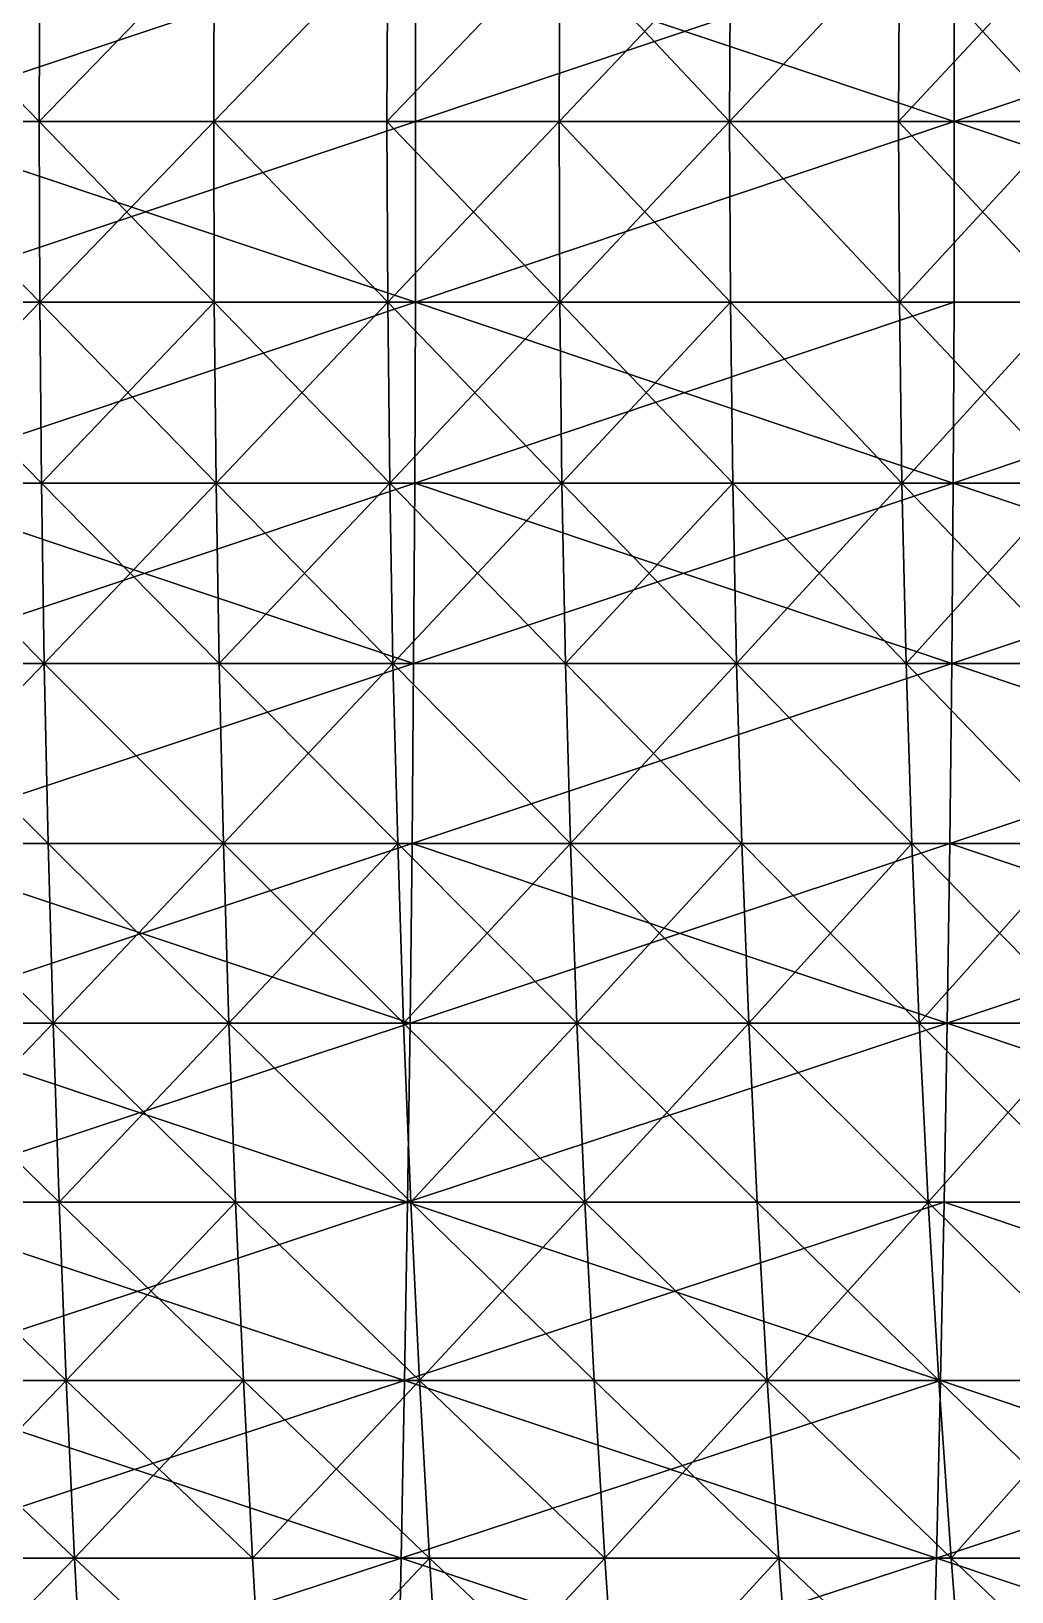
# Model space of a CAD drawing. Header units: millimetres. Extents: x -3250 to 6200, y -3250 to 3250.
# Drawn here: x 3996.5 to 4104.8, y -162.2 to 10 of the extents above; entities that cross this region are included whole.
import ezdxf

# ---------------------------------------------------------------- set-up
doc = ezdxf.new("R2010")
doc.units = ezdxf.units.MM
doc.header["$MEASUREMENT"] = 0
doc.layers.add('MESH_3D', color=2, linetype='CONTINUOUS')

msp = doc.modelspace()

# ---------------------------------------------------------------- linework, layer by layer
at = {"layer": 'MESH_3D'}
for points in [[(3978.02, 0, 2020.06), (3997.41, 0, 2024.74), (3978.07, 19.94, 2019.82)], [(3997.47, 19.94, 24675.5), (3997.41, 0, 24675.26), (3978.02, 0, 24679.94)], [(3997.47, 19.94, 24675.5), (3978.02, 0, 24679.94), (3978.07, 19.94, 24680.18)], [(3978.07, 19.94, 2019.82), (3997.41, 0, 2024.74), (3997.47, 19.94, 2024.5)], [(3979.33, 19.94, 406.96), (4038.94, 19.94, 412.17), (3979.35, 0, 406.71)], [(4038.94, 19.94, 26287.83), (3979.33, 19.94, 26293.04), (3979.35, 0, 26293.29)], [(4038.94, 19.94, 412.17), (4038.96, 0, 411.93), (3979.35, 0, 406.71)], [(4038.94, 19.94, 26287.83), (3979.35, 0, 26293.29), (4038.96, 0, 26288.07)], [(3997.41, 0, 2024.74), (4016.74, 19.94, 2029.66), (3997.47, 19.94, 2024.5)], [(3997.41, 0, 2024.74), (4016.67, 0, 2029.9), (4016.74, 19.94, 2029.66)], [(4016.74, 19.94, 24670.34), (3997.41, 0, 24675.26), (3997.47, 19.94, 24675.5)], [(4016.74, 19.94, 24670.34), (4016.67, 0, 24670.1), (3997.41, 0, 24675.26)], [(4016.67, 0, 2029.9), (4035.8, 0, 2035.54), (4035.88, 19.94, 2035.3)], [(4016.67, 0, 2029.9), (4035.88, 19.94, 2035.3), (4016.74, 19.94, 2029.66)], [(4035.88, 19.94, 24664.7), (4016.67, 0, 24670.1), (4016.74, 19.94, 24670.34)], [(4035.88, 19.94, 24664.7), (4035.8, 0, 24664.46), (4016.67, 0, 24670.1)], [(4035.8, 0, 2035.54), (4054.79, 0, 2041.66), (4054.87, 19.94, 2041.42)], [(4035.8, 0, 2035.54), (4054.87, 19.94, 2041.42), (4035.88, 19.94, 2035.3)], [(4054.87, 19.94, 24658.58), (4035.8, 0, 24664.46), (4035.88, 19.94, 24664.7)], [(4054.87, 19.94, 24658.58), (4054.79, 0, 24658.34), (4035.8, 0, 24664.46)], [(4038.94, 19.94, 412.17), (4098.39, 19.94, 418.87), (4098.42, 0, 418.63)], [(4038.94, 19.94, 412.17), (4098.42, 0, 418.63), (4038.96, 0, 411.93)], [(4098.39, 19.94, 26281.13), (4038.94, 19.94, 26287.83), (4038.96, 0, 26288.07)], [(4098.39, 19.94, 26281.13), (4038.96, 0, 26288.07), (4098.42, 0, 26281.37)], [(4054.79, 0, 2041.66), (4073.62, 0, 2048.25), (4054.87, 19.94, 2041.42)], [(4073.7, 19.94, 24651.99), (4054.79, 0, 24658.34), (4054.87, 19.94, 24658.58)], [(4073.7, 19.94, 24651.99), (4073.62, 0, 24651.75), (4054.79, 0, 24658.34)], [(4054.87, 19.94, 2041.42), (4073.62, 0, 2048.25), (4073.7, 19.94, 2048.01)], [(4073.62, 0, 2048.25), (4092.36, 19.94, 2055.07), (4073.7, 19.94, 2048.01)], [(4073.62, 0, 2048.25), (4092.27, 0, 2055.3), (4092.36, 19.94, 2055.07)], [(4092.36, 19.94, 24644.93), (4073.62, 0, 24651.75), (4073.7, 19.94, 24651.99)], [(4092.36, 19.94, 24644.93), (4092.27, 0, 24644.7), (4073.62, 0, 24651.75)], [(4092.27, 0, 2055.3), (4110.75, 0, 2062.82), (4092.36, 19.94, 2055.07)], [(4110.84, 19.94, 24637.41), (4110.75, 0, 24637.18), (4092.27, 0, 24644.7)], [(4110.84, 19.94, 24637.41), (4092.27, 0, 24644.7), (4092.36, 19.94, 24644.93)], [(4092.36, 19.94, 2055.07), (4110.75, 0, 2062.82), (4110.84, 19.94, 2062.59)], [(4098.39, 19.94, 418.87), (4157.66, 19.94, 427.05), (4157.7, 0, 426.81)], [(4098.39, 19.94, 418.87), (4157.7, 0, 426.81), (4098.42, 0, 418.63)], [(4157.66, 19.94, 26272.95), (4098.39, 19.94, 26281.13), (4098.42, 0, 26281.37)], [(4157.66, 19.94, 26272.95), (4098.42, 0, 26281.37), (4157.7, 0, 26273.19)], [(3997.47, -19.94, 24675.5), (3978.07, -19.94, 24680.18), (3978.02, 0, 24679.94)], [(3997.47, -19.94, 24675.5), (3978.02, 0, 24679.94), (3997.41, 0, 24675.26)], [(3979.33, -19.94, 406.96), (3979.35, 0, 406.71), (4038.94, -19.94, 412.17)], [(4038.96, 0, 26288.07), (3979.35, 0, 26293.29), (3979.33, -19.94, 26293.04)], [(4038.96, 0, 26288.07), (3979.33, -19.94, 26293.04), (4038.94, -19.94, 26287.83)], [(4038.94, -19.94, 412.17), (3979.35, 0, 406.71), (4038.96, 0, 411.93)], [(4016.74, -19.94, 24670.34), (3997.41, 0, 24675.26), (4016.67, 0, 24670.1)], [(4016.74, -19.94, 24670.34), (3997.47, -19.94, 24675.5), (3997.41, 0, 24675.26)], [(4035.88, -19.94, 24664.7), (4016.74, -19.94, 24670.34), (4016.67, 0, 24670.1)], [(4035.88, -19.94, 24664.7), (4016.67, 0, 24670.1), (4035.8, 0, 24664.46)], [(4054.87, -19.94, 24658.58), (4035.88, -19.94, 24664.7), (4035.8, 0, 24664.46)], [(4054.87, -19.94, 24658.58), (4035.8, 0, 24664.46), (4054.79, 0, 24658.34)], [(4038.94, -19.94, 412.17), (4038.96, 0, 411.93), (4098.42, 0, 418.63)], [(4038.94, -19.94, 412.17), (4098.42, 0, 418.63), (4098.39, -19.94, 418.87)], [(4098.42, 0, 26281.37), (4038.94, -19.94, 26287.83), (4098.39, -19.94, 26281.13)], [(4098.42, 0, 26281.37), (4038.96, 0, 26288.07), (4038.94, -19.94, 26287.83)], [(4073.7, -19.94, 24651.99), (4054.79, 0, 24658.34), (4073.62, 0, 24651.75)], [(4073.7, -19.94, 24651.99), (4054.87, -19.94, 24658.58), (4054.79, 0, 24658.34)], [(4092.36, -19.94, 24644.93), (4073.62, 0, 24651.75), (4092.27, 0, 24644.7)], [(4092.36, -19.94, 24644.93), (4073.7, -19.94, 24651.99), (4073.62, 0, 24651.75)], [(4110.84, -19.94, 24637.41), (4092.36, -19.94, 24644.93), (4092.27, 0, 24644.7)], [(4110.84, -19.94, 24637.41), (4092.27, 0, 24644.7), (4110.75, 0, 24637.18)], [(4098.39, -19.94, 418.87), (4098.42, 0, 418.63), (4157.66, -19.94, 427.05)], [(4157.66, -19.94, 26272.95), (4098.42, 0, 26281.37), (4098.39, -19.94, 26281.13)], [(4157.66, -19.94, 427.05), (4098.42, 0, 418.63), (4157.7, 0, 426.81)], [(4157.7, 0, 26273.19), (4098.42, 0, 26281.37), (4157.66, -19.94, 26272.95)], [(3978.02, 0, 2020.06), (3997.47, -19.94, 2024.5), (3997.41, 0, 2024.74)], [(3978.07, -19.94, 2019.82), (3997.47, -19.94, 2024.5), (3978.02, 0, 2020.06)], [(3997.47, -19.94, 2024.5), (4016.67, 0, 2029.9), (3997.41, 0, 2024.74)], [(3997.47, -19.94, 2024.5), (4016.74, -19.94, 2029.66), (4016.67, 0, 2029.9)], [(4016.67, 0, 2029.9), (4035.88, -19.94, 2035.3), (4035.8, 0, 2035.54)], [(4016.74, -19.94, 2029.66), (4035.88, -19.94, 2035.3), (4016.67, 0, 2029.9)], [(4035.88, -19.94, 2035.3), (4054.79, 0, 2041.66), (4035.8, 0, 2035.54)], [(4035.88, -19.94, 2035.3), (4054.87, -19.94, 2041.42), (4054.79, 0, 2041.66)], [(4054.87, -19.94, 2041.42), (4073.62, 0, 2048.25), (4054.79, 0, 2041.66)], [(4054.87, -19.94, 2041.42), (4073.7, -19.94, 2048.01), (4073.62, 0, 2048.25)], [(4073.62, 0, 2048.25), (4092.36, -19.94, 2055.07), (4092.27, 0, 2055.3)], [(4073.7, -19.94, 2048.01), (4092.36, -19.94, 2055.07), (4073.62, 0, 2048.25)], [(4092.36, -19.94, 2055.07), (4110.75, 0, 2062.82), (4092.27, 0, 2055.3)], [(4092.36, -19.94, 2055.07), (4110.84, -19.94, 2062.59), (4110.75, 0, 2062.82)], [(3978.24, -39.88, 2019.09), (3997.47, -19.94, 2024.5), (3978.07, -19.94, 2019.82)], [(3997.65, -39.88, 24676.23), (3978.24, -39.88, 24680.91), (3978.07, -19.94, 24680.18)], [(3997.65, -39.88, 24676.23), (3978.07, -19.94, 24680.18), (3997.47, -19.94, 24675.5)], [(3978.24, -39.88, 2019.09), (3997.65, -39.88, 2023.77), (3997.47, -19.94, 2024.5)], [(3979.28, -39.88, 407.7), (4038.94, -19.94, 412.17), (4038.86, -39.88, 412.92)], [(3979.33, -19.94, 406.96), (4038.94, -19.94, 412.17), (3979.28, -39.88, 407.7)], [(4038.94, -19.94, 26287.83), (3979.28, -39.88, 26292.3), (4038.86, -39.88, 26287.08)], [(4038.94, -19.94, 26287.83), (3979.33, -19.94, 26293.04), (3979.28, -39.88, 26292.3)], [(3997.65, -39.88, 2023.77), (4016.74, -19.94, 2029.66), (3997.47, -19.94, 2024.5)], [(4016.94, -39.88, 24671.06), (3997.65, -39.88, 24676.23), (3997.47, -19.94, 24675.5)], [(4016.94, -39.88, 24671.06), (3997.47, -19.94, 24675.5), (4016.74, -19.94, 24670.34)], [(3997.65, -39.88, 2023.77), (4016.94, -39.88, 2028.94), (4016.74, -19.94, 2029.66)], [(4016.94, -39.88, 2028.94), (4035.88, -19.94, 2035.3), (4016.74, -19.94, 2029.66)], [(4036.1, -39.88, 24665.41), (4016.94, -39.88, 24671.06), (4016.74, -19.94, 24670.34)], [(4036.1, -39.88, 24665.41), (4016.74, -19.94, 24670.34), (4035.88, -19.94, 24664.7)], [(4016.94, -39.88, 2028.94), (4036.1, -39.88, 2034.59), (4035.88, -19.94, 2035.3)], [(4036.1, -39.88, 2034.59), (4054.87, -19.94, 2041.42), (4035.88, -19.94, 2035.3)], [(4055.11, -39.88, 24659.28), (4035.88, -19.94, 24664.7), (4054.87, -19.94, 24658.58)], [(4055.11, -39.88, 24659.28), (4036.1, -39.88, 24665.41), (4035.88, -19.94, 24664.7)], [(4036.1, -39.88, 2034.59), (4055.11, -39.88, 2040.72), (4054.87, -19.94, 2041.42)], [(4038.94, -19.94, 412.17), (4098.3, -39.88, 419.61), (4038.86, -39.88, 412.92)], [(4098.39, -19.94, 26281.13), (4038.86, -39.88, 26287.08), (4098.3, -39.88, 26280.39)], [(4098.39, -19.94, 26281.13), (4038.94, -19.94, 26287.83), (4038.86, -39.88, 26287.08)], [(4038.94, -19.94, 412.17), (4098.39, -19.94, 418.87), (4098.3, -39.88, 419.61)], [(4055.11, -39.88, 2040.72), (4073.7, -19.94, 2048.01), (4054.87, -19.94, 2041.42)], [(4073.96, -39.88, 24652.69), (4055.11, -39.88, 24659.28), (4054.87, -19.94, 24658.58)], [(4073.96, -39.88, 24652.69), (4054.87, -19.94, 24658.58), (4073.7, -19.94, 24651.99)], [(4055.11, -39.88, 2040.72), (4073.96, -39.88, 2047.31), (4073.7, -19.94, 2048.01)], [(4073.7, -19.94, 2048.01), (4092.64, -39.88, 2054.38), (4092.36, -19.94, 2055.07)], [(4073.96, -39.88, 2047.31), (4092.64, -39.88, 2054.38), (4073.7, -19.94, 2048.01)], [(4092.64, -39.88, 24645.62), (4073.7, -19.94, 24651.99), (4092.36, -19.94, 24644.93)], [(4092.64, -39.88, 24645.62), (4073.96, -39.88, 24652.69), (4073.7, -19.94, 24651.99)], [(4092.64, -39.88, 2054.38), (4110.84, -19.94, 2062.59), (4092.36, -19.94, 2055.07)], [(4111.13, -39.88, 24638.1), (4092.64, -39.88, 24645.62), (4092.36, -19.94, 24644.93)], [(4111.13, -39.88, 24638.1), (4092.36, -19.94, 24644.93), (4110.84, -19.94, 24637.41)], [(4092.64, -39.88, 2054.38), (4111.13, -39.88, 2061.9), (4110.84, -19.94, 2062.59)], [(4098.3, -39.88, 419.61), (4157.66, -19.94, 427.05), (4157.55, -39.88, 427.79)], [(4098.39, -19.94, 418.87), (4157.66, -19.94, 427.05), (4098.3, -39.88, 419.61)], [(4157.66, -19.94, 26272.95), (4098.3, -39.88, 26280.39), (4157.55, -39.88, 26272.21)], [(4157.66, -19.94, 26272.95), (4098.39, -19.94, 26281.13), (4098.3, -39.88, 26280.39)], [(3978.24, -39.88, 2019.09), (3997.96, -59.78, 2022.57), (3997.65, -39.88, 2023.77)], [(3978.51, -59.78, 2017.88), (3997.96, -59.78, 2022.57), (3978.24, -39.88, 2019.09)], [(3997.96, -59.78, 24677.43), (3978.24, -39.88, 24680.91), (3997.65, -39.88, 24676.23)], [(3997.96, -59.78, 24677.43), (3978.51, -59.78, 24682.12), (3978.24, -39.88, 24680.91)], [(3979.28, -39.88, 407.7), (4038.74, -59.78, 414.15), (3979.19, -59.78, 408.94)], [(4038.86, -39.88, 26287.08), (3979.19, -59.78, 26291.06), (4038.74, -59.78, 26285.85)], [(4038.86, -39.88, 26287.08), (3979.28, -39.88, 26292.3), (3979.19, -59.78, 26291.06)], [(3979.28, -39.88, 407.7), (4038.86, -39.88, 412.92), (4038.74, -59.78, 414.15)], [(3997.96, -59.78, 2022.57), (4016.94, -39.88, 2028.94), (3997.65, -39.88, 2023.77)], [(4017.28, -59.78, 24672.25), (3997.65, -39.88, 24676.23), (4016.94, -39.88, 24671.06)], [(4017.28, -59.78, 24672.25), (3997.96, -59.78, 24677.43), (3997.65, -39.88, 24676.23)], [(3997.96, -59.78, 2022.57), (4017.28, -59.78, 2027.75), (4016.94, -39.88, 2028.94)], [(4017.28, -59.78, 2027.75), (4036.1, -39.88, 2034.59), (4016.94, -39.88, 2028.94)], [(4036.46, -59.78, 24666.6), (4016.94, -39.88, 24671.06), (4036.1, -39.88, 24665.41)], [(4036.46, -59.78, 24666.6), (4017.28, -59.78, 24672.25), (4016.94, -39.88, 24671.06)], [(4017.28, -59.78, 2027.75), (4036.46, -59.78, 2033.4), (4036.1, -39.88, 2034.59)], [(4036.46, -59.78, 2033.4), (4055.11, -39.88, 2040.72), (4036.1, -39.88, 2034.59)], [(4055.5, -59.78, 24660.46), (4036.46, -59.78, 24666.6), (4036.1, -39.88, 24665.41)], [(4055.5, -59.78, 24660.46), (4036.1, -39.88, 24665.41), (4055.11, -39.88, 24659.28)], [(4036.46, -59.78, 2033.4), (4055.5, -59.78, 2039.54), (4055.11, -39.88, 2040.72)], [(4038.86, -39.88, 412.92), (4098.15, -59.78, 420.85), (4038.74, -59.78, 414.15)], [(4098.3, -39.88, 26280.39), (4038.86, -39.88, 26287.08), (4038.74, -59.78, 26285.85)], [(4098.3, -39.88, 26280.39), (4038.74, -59.78, 26285.85), (4098.15, -59.78, 26279.15)], [(4038.86, -39.88, 412.92), (4098.3, -39.88, 419.61), (4098.15, -59.78, 420.85)], [(4055.5, -59.78, 2039.54), (4073.96, -39.88, 2047.31), (4055.11, -39.88, 2040.72)], [(4074.38, -59.78, 24653.86), (4055.5, -59.78, 24660.46), (4055.11, -39.88, 24659.28)], [(4074.38, -59.78, 24653.86), (4055.11, -39.88, 24659.28), (4073.96, -39.88, 24652.69)], [(4055.5, -59.78, 2039.54), (4074.38, -59.78, 2046.14), (4073.96, -39.88, 2047.31)], [(4074.38, -59.78, 2046.14), (4092.64, -39.88, 2054.38), (4073.96, -39.88, 2047.31)], [(4093.09, -59.78, 24646.78), (4073.96, -39.88, 24652.69), (4092.64, -39.88, 24645.62)], [(4093.09, -59.78, 24646.78), (4074.38, -59.78, 24653.86), (4073.96, -39.88, 24652.69)], [(4074.38, -59.78, 2046.14), (4093.09, -59.78, 2053.22), (4092.64, -39.88, 2054.38)], [(4093.09, -59.78, 2053.22), (4111.13, -39.88, 2061.9), (4092.64, -39.88, 2054.38)], [(4111.62, -59.78, 24639.24), (4093.09, -59.78, 24646.78), (4092.64, -39.88, 24645.62)], [(4111.62, -59.78, 24639.24), (4092.64, -39.88, 24645.62), (4111.13, -39.88, 24638.1)], [(4093.09, -59.78, 2053.22), (4111.62, -59.78, 2060.76), (4111.13, -39.88, 2061.9)], [(4098.3, -39.88, 419.61), (4157.37, -59.78, 429.02), (4098.15, -59.78, 420.85)], [(4157.55, -39.88, 26272.21), (4098.3, -39.88, 26280.39), (4098.15, -59.78, 26279.15)], [(4157.55, -39.88, 26272.21), (4098.15, -59.78, 26279.15), (4157.37, -59.78, 26270.98)], [(4098.3, -39.88, 419.61), (4157.55, -39.88, 427.79), (4157.37, -59.78, 429.02)], [(3978.9, -79.65, 2016.18), (3997.96, -59.78, 2022.57), (3978.51, -59.78, 2017.88)], [(3998.39, -79.65, 24679.11), (3978.9, -79.65, 24683.82), (3978.51, -59.78, 24682.12)], [(3998.39, -79.65, 24679.11), (3978.51, -59.78, 24682.12), (3997.96, -59.78, 24677.43)], [(3978.9, -79.65, 2016.18), (3998.39, -79.65, 2020.89), (3997.96, -59.78, 2022.57)], [(3979.06, -79.65, 410.68), (4038.74, -59.78, 414.15), (4038.57, -79.65, 415.88)], [(3979.19, -59.78, 408.94), (4038.74, -59.78, 414.15), (3979.06, -79.65, 410.68)], [(4038.74, -59.78, 26285.85), (3979.19, -59.78, 26291.06), (3979.06, -79.65, 26289.32)], [(4038.74, -59.78, 26285.85), (3979.06, -79.65, 26289.32), (4038.57, -79.65, 26284.12)], [(3997.96, -59.78, 2022.57), (4017.75, -79.65, 2026.07), (4017.28, -59.78, 2027.75)], [(3998.39, -79.65, 2020.89), (4017.75, -79.65, 2026.07), (3997.96, -59.78, 2022.57)], [(4017.75, -79.65, 24673.93), (3998.39, -79.65, 24679.11), (3997.96, -59.78, 24677.43)], [(4017.75, -79.65, 24673.93), (3997.96, -59.78, 24677.43), (4017.28, -59.78, 24672.25)], [(4017.75, -79.65, 2026.07), (4036.46, -59.78, 2033.4), (4017.28, -59.78, 2027.75)], [(4036.98, -79.65, 24668.26), (4017.75, -79.65, 24673.93), (4017.28, -59.78, 24672.25)], [(4036.98, -79.65, 24668.26), (4017.28, -59.78, 24672.25), (4036.46, -59.78, 24666.6)], [(4017.75, -79.65, 2026.07), (4036.98, -79.65, 2031.74), (4036.46, -59.78, 2033.4)], [(4036.46, -59.78, 2033.4), (4056.06, -79.65, 2037.89), (4055.5, -59.78, 2039.54)], [(4036.98, -79.65, 2031.74), (4056.06, -79.65, 2037.89), (4036.46, -59.78, 2033.4)], [(4056.06, -79.65, 24662.11), (4036.98, -79.65, 24668.26), (4036.46, -59.78, 24666.6)], [(4056.06, -79.65, 24662.11), (4036.46, -59.78, 24666.6), (4055.5, -59.78, 24660.46)], [(4038.57, -79.65, 415.88), (4098.15, -59.78, 420.85), (4097.93, -79.65, 422.57)], [(4038.74, -59.78, 414.15), (4098.15, -59.78, 420.85), (4038.57, -79.65, 415.88)], [(4098.15, -59.78, 26279.15), (4038.74, -59.78, 26285.85), (4038.57, -79.65, 26284.12)], [(4098.15, -59.78, 26279.15), (4038.57, -79.65, 26284.12), (4097.93, -79.65, 26277.43)], [(4056.06, -79.65, 2037.89), (4074.38, -59.78, 2046.14), (4055.5, -59.78, 2039.54)], [(4074.98, -79.65, 24655.49), (4056.06, -79.65, 24662.11), (4055.5, -59.78, 24660.46)], [(4074.98, -79.65, 24655.49), (4055.5, -59.78, 24660.46), (4074.38, -59.78, 24653.86)], [(4056.06, -79.65, 2037.89), (4074.98, -79.65, 2044.51), (4074.38, -59.78, 2046.14)], [(4074.38, -59.78, 2046.14), (4093.73, -79.65, 2051.6), (4093.09, -59.78, 2053.22)], [(4074.98, -79.65, 2044.51), (4093.73, -79.65, 2051.6), (4074.38, -59.78, 2046.14)], [(4093.73, -79.65, 24648.4), (4074.38, -59.78, 24653.86), (4093.09, -59.78, 24646.78)], [(4093.73, -79.65, 24648.4), (4074.98, -79.65, 24655.49), (4074.38, -59.78, 24653.86)], [(4093.09, -59.78, 2053.22), (4112.29, -79.65, 2059.16), (4111.62, -59.78, 2060.76)], [(4093.73, -79.65, 2051.6), (4112.29, -79.65, 2059.16), (4093.09, -59.78, 2053.22)], [(4112.29, -79.65, 24640.84), (4093.73, -79.65, 24648.4), (4093.09, -59.78, 24646.78)], [(4112.29, -79.65, 24640.84), (4093.09, -59.78, 24646.78), (4111.62, -59.78, 24639.24)], [(4097.93, -79.65, 422.57), (4157.37, -59.78, 429.02), (4157.11, -79.65, 430.74)], [(4098.15, -59.78, 420.85), (4157.37, -59.78, 429.02), (4097.93, -79.65, 422.57)], [(4157.11, -79.65, 26269.26), (4098.15, -59.78, 26279.15), (4097.93, -79.65, 26277.43)], [(4157.37, -59.78, 26270.98), (4098.15, -59.78, 26279.15), (4157.11, -79.65, 26269.26)], [(3979.06, -79.65, 410.68), (4038.34, -99.47, 418.1), (3978.89, -99.47, 412.9)], [(4038.57, -79.65, 26284.12), (3979.06, -79.65, 26289.32), (3978.89, -99.47, 26287.1)], [(4038.57, -79.65, 26284.12), (3978.89, -99.47, 26287.1), (4038.34, -99.47, 26281.9)], [(3978.9, -79.65, 2016.18), (3998.94, -99.47, 2018.72), (3998.39, -79.65, 2020.89)], [(3979.4, -99.47, 2014), (3998.94, -99.47, 2018.72), (3978.9, -79.65, 2016.18)], [(3998.94, -99.47, 24681.28), (3979.4, -99.47, 24686), (3978.9, -79.65, 24683.82)], [(3998.94, -99.47, 24681.28), (3978.9, -79.65, 24683.82), (3998.39, -79.65, 24679.11)], [(3979.06, -79.65, 410.68), (4038.57, -79.65, 415.88), (4038.34, -99.47, 418.1)], [(3998.94, -99.47, 2018.72), (4017.75, -79.65, 2026.07), (3998.39, -79.65, 2020.89)], [(4018.35, -99.47, 24676.08), (3998.94, -99.47, 24681.28), (3998.39, -79.65, 24679.11)], [(4018.35, -99.47, 24676.08), (3998.39, -79.65, 24679.11), (4017.75, -79.65, 24673.93)], [(3998.94, -99.47, 2018.72), (4018.35, -99.47, 2023.92), (4017.75, -79.65, 2026.07)], [(4018.35, -99.47, 2023.92), (4036.98, -79.65, 2031.74), (4017.75, -79.65, 2026.07)], [(4037.63, -99.47, 24670.39), (4017.75, -79.65, 24673.93), (4036.98, -79.65, 24668.26)], [(4037.63, -99.47, 24670.39), (4018.35, -99.47, 24676.08), (4017.75, -79.65, 24673.93)], [(4018.35, -99.47, 2023.92), (4037.63, -99.47, 2029.61), (4036.98, -79.65, 2031.74)], [(4037.63, -99.47, 2029.61), (4056.06, -79.65, 2037.89), (4036.98, -79.65, 2031.74)], [(4056.77, -99.47, 24664.23), (4036.98, -79.65, 24668.26), (4056.06, -79.65, 24662.11)], [(4056.77, -99.47, 24664.23), (4037.63, -99.47, 24670.39), (4036.98, -79.65, 24668.26)], [(4037.63, -99.47, 2029.61), (4056.77, -99.47, 2035.77), (4056.06, -79.65, 2037.89)], [(4038.57, -79.65, 415.88), (4097.65, -99.47, 424.79), (4038.34, -99.47, 418.1)], [(4097.93, -79.65, 26277.43), (4038.34, -99.47, 26281.9), (4097.65, -99.47, 26275.21)], [(4097.93, -79.65, 26277.43), (4038.57, -79.65, 26284.12), (4038.34, -99.47, 26281.9)], [(4038.57, -79.65, 415.88), (4097.93, -79.65, 422.57), (4097.65, -99.47, 424.79)], [(4056.77, -99.47, 2035.77), (4074.98, -79.65, 2044.51), (4056.06, -79.65, 2037.89)], [(4075.74, -99.47, 24657.59), (4056.77, -99.47, 24664.23), (4056.06, -79.65, 24662.11)], [(4075.74, -99.47, 24657.59), (4056.06, -79.65, 24662.11), (4074.98, -79.65, 24655.49)], [(4056.77, -99.47, 2035.77), (4075.74, -99.47, 2042.41), (4074.98, -79.65, 2044.51)], [(4075.74, -99.47, 2042.41), (4093.73, -79.65, 2051.6), (4074.98, -79.65, 2044.51)], [(4094.54, -99.47, 24650.48), (4075.74, -99.47, 24657.59), (4074.98, -79.65, 24655.49)], [(4094.54, -99.47, 24650.48), (4074.98, -79.65, 24655.49), (4093.73, -79.65, 24648.4)], [(4075.74, -99.47, 2042.41), (4094.54, -99.47, 2049.52), (4093.73, -79.65, 2051.6)], [(4094.54, -99.47, 2049.52), (4112.29, -79.65, 2059.16), (4093.73, -79.65, 2051.6)], [(4113.16, -99.47, 24642.9), (4094.54, -99.47, 24650.48), (4093.73, -79.65, 24648.4)], [(4113.16, -99.47, 24642.9), (4093.73, -79.65, 24648.4), (4112.29, -79.65, 24640.84)], [(4094.54, -99.47, 2049.52), (4113.16, -99.47, 2057.1), (4112.29, -79.65, 2059.16)], [(4097.93, -79.65, 422.57), (4156.78, -99.47, 432.95), (4097.65, -99.47, 424.79)], [(4157.11, -79.65, 26269.26), (4097.93, -79.65, 26277.43), (4097.65, -99.47, 26275.21)], [(4157.11, -79.65, 26269.26), (4097.65, -99.47, 26275.21), (4156.78, -99.47, 26267.05)], [(4097.93, -79.65, 422.57), (4157.11, -79.65, 430.74), (4156.78, -99.47, 432.95)], [(3978.68, -119.23, 415.62), (4038.34, -99.47, 418.1), (4038.07, -119.23, 420.82)], [(3978.89, -99.47, 412.9), (4038.34, -99.47, 418.1), (3978.68, -119.23, 415.62)], [(4038.07, -119.23, 26279.18), (3978.89, -99.47, 26287.1), (3978.68, -119.23, 26284.38)], [(4038.34, -99.47, 26281.9), (3978.89, -99.47, 26287.1), (4038.07, -119.23, 26279.18)], [(3980.01, -119.23, 2011.35), (3998.94, -99.47, 2018.72), (3979.4, -99.47, 2014)], [(3999.61, -119.23, 24683.92), (3980.01, -119.23, 24688.65), (3979.4, -99.47, 24686)], [(3999.61, -119.23, 24683.92), (3979.4, -99.47, 24686), (3998.94, -99.47, 24681.28)], [(3980.01, -119.23, 2011.35), (3999.61, -119.23, 2016.08), (3998.94, -99.47, 2018.72)], [(3999.61, -119.23, 2016.08), (4018.35, -99.47, 2023.92), (3998.94, -99.47, 2018.72)], [(4019.09, -119.23, 24678.7), (3998.94, -99.47, 24681.28), (4018.35, -99.47, 24676.08)], [(4019.09, -119.23, 24678.7), (3999.61, -119.23, 24683.92), (3998.94, -99.47, 24681.28)], [(3999.61, -119.23, 2016.08), (4019.09, -119.23, 2021.3), (4018.35, -99.47, 2023.92)], [(4018.35, -99.47, 2023.92), (4038.44, -119.23, 2027), (4037.63, -99.47, 2029.61)], [(4019.09, -119.23, 2021.3), (4038.44, -119.23, 2027), (4018.35, -99.47, 2023.92)], [(4038.44, -119.23, 24673), (4018.35, -99.47, 24676.08), (4037.63, -99.47, 24670.39)], [(4038.44, -119.23, 24673), (4019.09, -119.23, 24678.7), (4018.35, -99.47, 24676.08)], [(4038.44, -119.23, 2027), (4056.77, -99.47, 2035.77), (4037.63, -99.47, 2029.61)], [(4057.64, -119.23, 24666.81), (4038.44, -119.23, 24673), (4037.63, -99.47, 24670.39)], [(4057.64, -119.23, 24666.81), (4037.63, -99.47, 24670.39), (4056.77, -99.47, 24664.23)], [(4038.07, -119.23, 420.82), (4097.65, -99.47, 424.79), (4097.31, -119.23, 427.49)], [(4038.34, -99.47, 418.1), (4097.65, -99.47, 424.79), (4038.07, -119.23, 420.82)], [(4097.65, -99.47, 26275.21), (4038.34, -99.47, 26281.9), (4038.07, -119.23, 26279.18)], [(4097.65, -99.47, 26275.21), (4038.07, -119.23, 26279.18), (4097.31, -119.23, 26272.51)], [(4038.44, -119.23, 2027), (4057.64, -119.23, 2033.19), (4056.77, -99.47, 2035.77)], [(4057.64, -119.23, 2033.19), (4075.74, -99.47, 2042.41), (4056.77, -99.47, 2035.77)], [(4076.67, -119.23, 24660.15), (4056.77, -99.47, 24664.23), (4075.74, -99.47, 24657.59)], [(4076.67, -119.23, 24660.15), (4057.64, -119.23, 24666.81), (4056.77, -99.47, 24664.23)], [(4057.64, -119.23, 2033.19), (4076.67, -119.23, 2039.85), (4075.74, -99.47, 2042.41)], [(4075.74, -99.47, 2042.41), (4095.54, -119.23, 2046.98), (4094.54, -99.47, 2049.52)], [(4076.67, -119.23, 2039.85), (4095.54, -119.23, 2046.98), (4075.74, -99.47, 2042.41)], [(4095.54, -119.23, 24653.02), (4075.74, -99.47, 24657.59), (4094.54, -99.47, 24650.48)], [(4095.54, -119.23, 24653.02), (4076.67, -119.23, 24660.15), (4075.74, -99.47, 24657.59)], [(4095.54, -119.23, 2046.98), (4113.16, -99.47, 2057.1), (4094.54, -99.47, 2049.52)], [(4114.22, -119.23, 24645.41), (4094.54, -99.47, 24650.48), (4113.16, -99.47, 24642.9)], [(4114.22, -119.23, 24645.41), (4095.54, -119.23, 24653.02), (4094.54, -99.47, 24650.48)], [(4095.54, -119.23, 2046.98), (4114.22, -119.23, 2054.59), (4113.16, -99.47, 2057.1)], [(4097.65, -99.47, 424.79), (4156.37, -119.23, 435.64), (4097.31, -119.23, 427.49)], [(4156.37, -119.23, 26264.36), (4097.65, -99.47, 26275.21), (4097.31, -119.23, 26272.51)], [(4097.65, -99.47, 424.79), (4156.78, -99.47, 432.95), (4156.37, -119.23, 435.64)], [(4156.78, -99.47, 26267.05), (4097.65, -99.47, 26275.21), (4156.37, -119.23, 26264.36)], [(3978.68, -119.23, 415.62), (4037.75, -138.92, 424.02), (3978.44, -138.92, 418.83)], [(4038.07, -119.23, 26279.18), (3978.68, -119.23, 26284.38), (3978.44, -138.92, 26281.17)], [(4038.07, -119.23, 26279.18), (3978.44, -138.92, 26281.17), (4037.75, -138.92, 26275.98)], [(3978.68, -119.23, 415.62), (4038.07, -119.23, 420.82), (4037.75, -138.92, 424.02)], [(3980.01, -119.23, 2011.35), (4000.4, -138.92, 2012.96), (3999.61, -119.23, 2016.08)], [(3980.72, -138.92, 2008.21), (4000.4, -138.92, 2012.96), (3980.01, -119.23, 2011.35)], [(4000.4, -138.92, 24687.04), (3980.72, -138.92, 24691.79), (3980.01, -119.23, 24688.65)], [(4000.4, -138.92, 24687.04), (3980.01, -119.23, 24688.65), (3999.61, -119.23, 24683.92)], [(4000.4, -138.92, 2012.96), (4019.09, -119.23, 2021.3), (3999.61, -119.23, 2016.08)], [(4019.96, -138.92, 24681.8), (3999.61, -119.23, 24683.92), (4019.09, -119.23, 24678.7)], [(4019.96, -138.92, 24681.8), (4000.4, -138.92, 24687.04), (3999.61, -119.23, 24683.92)], [(4000.4, -138.92, 2012.96), (4019.96, -138.92, 2018.2), (4019.09, -119.23, 2021.3)], [(4019.09, -119.23, 2021.3), (4039.39, -138.92, 2023.93), (4038.44, -119.23, 2027)], [(4019.96, -138.92, 2018.2), (4039.39, -138.92, 2023.93), (4019.09, -119.23, 2021.3)], [(4039.39, -138.92, 24676.07), (4019.96, -138.92, 24681.8), (4019.09, -119.23, 24678.7)], [(4039.39, -138.92, 24676.07), (4019.09, -119.23, 24678.7), (4038.44, -119.23, 24673)], [(4038.07, -119.23, 420.82), (4096.91, -138.92, 430.69), (4037.75, -138.92, 424.02)], [(4097.31, -119.23, 26272.51), (4037.75, -138.92, 26275.98), (4096.91, -138.92, 26269.31)], [(4097.31, -119.23, 26272.51), (4038.07, -119.23, 26279.18), (4037.75, -138.92, 26275.98)], [(4038.07, -119.23, 420.82), (4097.31, -119.23, 427.49), (4096.91, -138.92, 430.69)], [(4039.39, -138.92, 2023.93), (4057.64, -119.23, 2033.19), (4038.44, -119.23, 2027)], [(4058.66, -138.92, 24669.86), (4039.39, -138.92, 24676.07), (4038.44, -119.23, 24673)], [(4058.66, -138.92, 24669.86), (4038.44, -119.23, 24673), (4057.64, -119.23, 24666.81)], [(4039.39, -138.92, 2023.93), (4058.66, -138.92, 2030.14), (4057.64, -119.23, 2033.19)], [(4057.64, -119.23, 2033.19), (4077.77, -138.92, 2036.83), (4076.67, -119.23, 2039.85)], [(4058.66, -138.92, 2030.14), (4077.77, -138.92, 2036.83), (4057.64, -119.23, 2033.19)], [(4077.77, -138.92, 24663.17), (4058.66, -138.92, 24669.86), (4057.64, -119.23, 24666.81)], [(4077.77, -138.92, 24663.17), (4057.64, -119.23, 24666.81), (4076.67, -119.23, 24660.15)], [(4077.77, -138.92, 2036.83), (4095.54, -119.23, 2046.98), (4076.67, -119.23, 2039.85)], [(4096.71, -138.92, 24656.01), (4076.67, -119.23, 24660.15), (4095.54, -119.23, 24653.02)], [(4096.71, -138.92, 24656.01), (4077.77, -138.92, 24663.17), (4076.67, -119.23, 24660.15)], [(4077.77, -138.92, 2036.83), (4096.71, -138.92, 2043.99), (4095.54, -119.23, 2046.98)], [(4095.54, -119.23, 2046.98), (4115.47, -138.92, 2051.62), (4114.22, -119.23, 2054.59)], [(4096.71, -138.92, 2043.99), (4115.47, -138.92, 2051.62), (4095.54, -119.23, 2046.98)], [(4115.47, -138.92, 24648.38), (4096.71, -138.92, 24656.01), (4095.54, -119.23, 24653.02)], [(4115.47, -138.92, 24648.38), (4095.54, -119.23, 24653.02), (4114.22, -119.23, 24645.41)], [(4097.31, -119.23, 427.49), (4155.89, -138.92, 438.82), (4096.91, -138.92, 430.69)], [(4155.89, -138.92, 26261.18), (4097.31, -119.23, 26272.51), (4096.91, -138.92, 26269.31)], [(4097.31, -119.23, 427.49), (4156.37, -119.23, 435.64), (4155.89, -138.92, 438.82)], [(4156.37, -119.23, 26264.36), (4097.31, -119.23, 26272.51), (4155.89, -138.92, 26261.18)], [(3978.44, -138.92, 418.83), (4037.38, -158.52, 427.71), (3978.17, -158.52, 422.53)], [(4037.75, -138.92, 26275.98), (3978.44, -138.92, 26281.17), (3978.17, -158.52, 26277.47)], [(4037.75, -138.92, 26275.98), (3978.17, -158.52, 26277.47), (4037.38, -158.52, 26272.29)], [(3978.44, -138.92, 418.83), (4037.75, -138.92, 424.02), (4037.38, -158.52, 427.71)], [(3981.55, -158.52, 2004.59), (4000.4, -138.92, 2012.96), (3980.72, -138.92, 2008.21)], [(4001.32, -158.52, 24690.63), (3980.72, -138.92, 24691.79), (4000.4, -138.92, 24687.04)], [(4001.32, -158.52, 24690.63), (3981.55, -158.52, 24695.41), (3980.72, -138.92, 24691.79)], [(3981.55, -158.52, 2004.59), (4001.32, -158.52, 2009.37), (4000.4, -138.92, 2012.96)], [(4001.32, -158.52, 2009.37), (4019.96, -138.92, 2018.2), (4000.4, -138.92, 2012.96)], [(4020.97, -158.52, 24685.37), (4000.4, -138.92, 24687.04), (4019.96, -138.92, 24681.8)], [(4020.97, -158.52, 24685.37), (4001.32, -158.52, 24690.63), (4000.4, -138.92, 24687.04)], [(4001.32, -158.52, 2009.37), (4020.97, -158.52, 2014.63), (4019.96, -138.92, 2018.2)], [(4020.97, -158.52, 2014.63), (4039.39, -138.92, 2023.93), (4019.96, -138.92, 2018.2)], [(4040.48, -158.52, 24679.62), (4019.96, -138.92, 24681.8), (4039.39, -138.92, 24676.07)], [(4040.48, -158.52, 24679.62), (4020.97, -158.52, 24685.37), (4019.96, -138.92, 24681.8)], [(4020.97, -158.52, 2014.63), (4040.48, -158.52, 2020.38), (4039.39, -138.92, 2023.93)], [(4037.75, -138.92, 424.02), (4096.45, -158.52, 434.36), (4037.38, -158.52, 427.71)], [(4096.91, -138.92, 26269.31), (4037.38, -158.52, 26272.29), (4096.45, -158.52, 26265.64)], [(4096.91, -138.92, 26269.31), (4037.75, -138.92, 26275.98), (4037.38, -158.52, 26272.29)], [(4037.75, -138.92, 424.02), (4096.91, -138.92, 430.69), (4096.45, -158.52, 434.36)], [(4039.39, -138.92, 2023.93), (4059.84, -158.52, 2026.62), (4058.66, -138.92, 2030.14)], [(4040.48, -158.52, 2020.38), (4059.84, -158.52, 2026.62), (4039.39, -138.92, 2023.93)], [(4059.84, -158.52, 24673.38), (4039.39, -138.92, 24676.07), (4058.66, -138.92, 24669.86)], [(4059.84, -158.52, 24673.38), (4040.48, -158.52, 24679.62), (4039.39, -138.92, 24676.07)], [(4059.84, -158.52, 2026.62), (4077.77, -138.92, 2036.83), (4058.66, -138.92, 2030.14)], [(4079.04, -158.52, 24666.66), (4059.84, -158.52, 24673.38), (4058.66, -138.92, 24669.86)], [(4079.04, -158.52, 24666.66), (4058.66, -138.92, 24669.86), (4077.77, -138.92, 24663.17)], [(4059.84, -158.52, 2026.62), (4079.04, -158.52, 2033.34), (4077.77, -138.92, 2036.83)], [(4077.77, -138.92, 2036.83), (4098.07, -158.52, 2040.54), (4096.71, -138.92, 2043.99)], [(4079.04, -158.52, 2033.34), (4098.07, -158.52, 2040.54), (4077.77, -138.92, 2036.83)], [(4098.07, -158.52, 24659.46), (4079.04, -158.52, 24666.66), (4077.77, -138.92, 24663.17)], [(4098.07, -158.52, 24659.46), (4077.77, -138.92, 24663.17), (4096.71, -138.92, 24656.01)], [(4096.91, -138.92, 430.69), (4155.34, -158.52, 442.49), (4096.45, -158.52, 434.36)], [(4155.89, -138.92, 26261.18), (4096.91, -138.92, 26269.31), (4096.45, -158.52, 26265.64)], [(4155.89, -138.92, 26261.18), (4096.45, -158.52, 26265.64), (4155.34, -158.52, 26257.51)], [(4098.07, -158.52, 2040.54), (4115.47, -138.92, 2051.62), (4096.71, -138.92, 2043.99)], [(4116.91, -158.52, 24651.8), (4098.07, -158.52, 24659.46), (4096.71, -138.92, 24656.01)], [(4116.91, -158.52, 24651.8), (4096.71, -138.92, 24656.01), (4115.47, -138.92, 24648.38)], [(4096.91, -138.92, 430.69), (4155.89, -138.92, 438.82), (4155.34, -158.52, 442.49)], [(4098.07, -158.52, 2040.54), (4116.91, -158.52, 2048.2), (4115.47, -138.92, 2051.62)], [(3977.85, -178.02, 426.71), (4037.38, -158.52, 427.71), (4036.97, -178.02, 431.88)], [(3978.17, -158.52, 422.53), (4037.38, -158.52, 427.71), (3977.85, -178.02, 426.71)], [(4037.38, -158.52, 26272.29), (3978.17, -158.52, 26277.47), (3977.85, -178.02, 26273.29)], [(4037.38, -158.52, 26272.29), (3977.85, -178.02, 26273.29), (4036.97, -178.02, 26268.12)], [(3982.48, -178.02, 2000.5), (4001.32, -158.52, 2009.37), (3981.55, -158.52, 2004.59)], [(4002.36, -178.02, 24694.7), (3982.48, -178.02, 24699.5), (3981.55, -158.52, 24695.41)], [(4002.36, -178.02, 24694.7), (3981.55, -158.52, 24695.41), (4001.32, -158.52, 24690.63)], [(3982.48, -178.02, 2000.5), (4002.36, -178.02, 2005.3), (4001.32, -158.52, 2009.37)], [(4001.32, -158.52, 2009.37), (4022.1, -178.02, 2010.59), (4020.97, -158.52, 2014.63)], [(4002.36, -178.02, 2005.3), (4022.1, -178.02, 2010.59), (4001.32, -158.52, 2009.37)], [(4022.1, -178.02, 24689.41), (4001.32, -158.52, 24690.63), (4020.97, -158.52, 24685.37)], [(4022.1, -178.02, 24689.41), (4002.36, -178.02, 24694.7), (4001.32, -158.52, 24690.63)], [(4022.1, -178.02, 2010.59), (4040.48, -158.52, 2020.38), (4020.97, -158.52, 2014.63)], [(4040.48, -158.52, 24679.62), (4022.1, -178.02, 24689.41), (4020.97, -158.52, 24685.37)], [(4022.1, -178.02, 2010.59), (4041.72, -178.02, 2016.38), (4040.48, -158.52, 2020.38)], [(4041.72, -178.02, 24683.62), (4022.1, -178.02, 24689.41), (4040.48, -158.52, 24679.62)], [(4037.38, -158.52, 427.71), (4095.93, -178.02, 438.53), (4036.97, -178.02, 431.88)], [(4096.45, -158.52, 26265.64), (4037.38, -158.52, 26272.29), (4036.97, -178.02, 26268.12)], [(4096.45, -158.52, 26265.64), (4036.97, -178.02, 26268.12), (4095.93, -178.02, 26261.47)], [(4037.38, -158.52, 427.71), (4096.45, -158.52, 434.36), (4095.93, -178.02, 438.53)], [(4041.72, -178.02, 2016.38), (4059.84, -158.52, 2026.62), (4040.48, -158.52, 2020.38)], [(4061.18, -178.02, 24677.36), (4041.72, -178.02, 24683.62), (4040.48, -158.52, 24679.62)], [(4061.18, -178.02, 24677.36), (4040.48, -158.52, 24679.62), (4059.84, -158.52, 24673.38)], [(4041.72, -178.02, 2016.38), (4061.18, -178.02, 2022.64), (4059.84, -158.52, 2026.62)], [(4061.18, -178.02, 2022.64), (4079.04, -158.52, 2033.34), (4059.84, -158.52, 2026.62)], [(4079.04, -158.52, 24666.66), (4061.18, -178.02, 24677.36), (4059.84, -158.52, 24673.38)], [(4061.18, -178.02, 2022.64), (4080.48, -178.02, 2029.4), (4079.04, -158.52, 2033.34)], [(4080.48, -178.02, 24670.6), (4061.18, -178.02, 24677.36), (4079.04, -158.52, 24666.66)], [(4079.04, -158.52, 2033.34), (4099.6, -178.02, 2036.63), (4098.07, -158.52, 2040.54)], [(4080.48, -178.02, 2029.4), (4099.6, -178.02, 2036.63), (4079.04, -158.52, 2033.34)], [(4099.6, -178.02, 24663.37), (4079.04, -158.52, 24666.66), (4098.07, -158.52, 24659.46)], [(4099.6, -178.02, 24663.37), (4080.48, -178.02, 24670.6), (4079.04, -158.52, 24666.66)], [(4095.93, -178.02, 438.53), (4155.34, -158.52, 442.49), (4154.71, -178.02, 446.64)], [(4096.45, -158.52, 434.36), (4155.34, -158.52, 442.49), (4095.93, -178.02, 438.53)], [(4154.71, -178.02, 26253.36), (4096.45, -158.52, 26265.64), (4095.93, -178.02, 26261.47)], [(4155.34, -158.52, 26257.51), (4096.45, -158.52, 26265.64), (4154.71, -178.02, 26253.36)], [(4099.6, -178.02, 2036.63), (4116.91, -158.52, 2048.2), (4098.07, -158.52, 2040.54)], [(4118.54, -178.02, 24655.66), (4098.07, -158.52, 24659.46), (4116.91, -158.52, 24651.8)], [(4118.54, -178.02, 24655.66), (4099.6, -178.02, 24663.37), (4098.07, -158.52, 24659.46)], [(4099.6, -178.02, 2036.63), (4118.54, -178.02, 2044.34), (4116.91, -158.52, 2048.2)]]:
    msp.add_3dface(points, dxfattribs=at)

doc.saveas('drawing.dxf')
